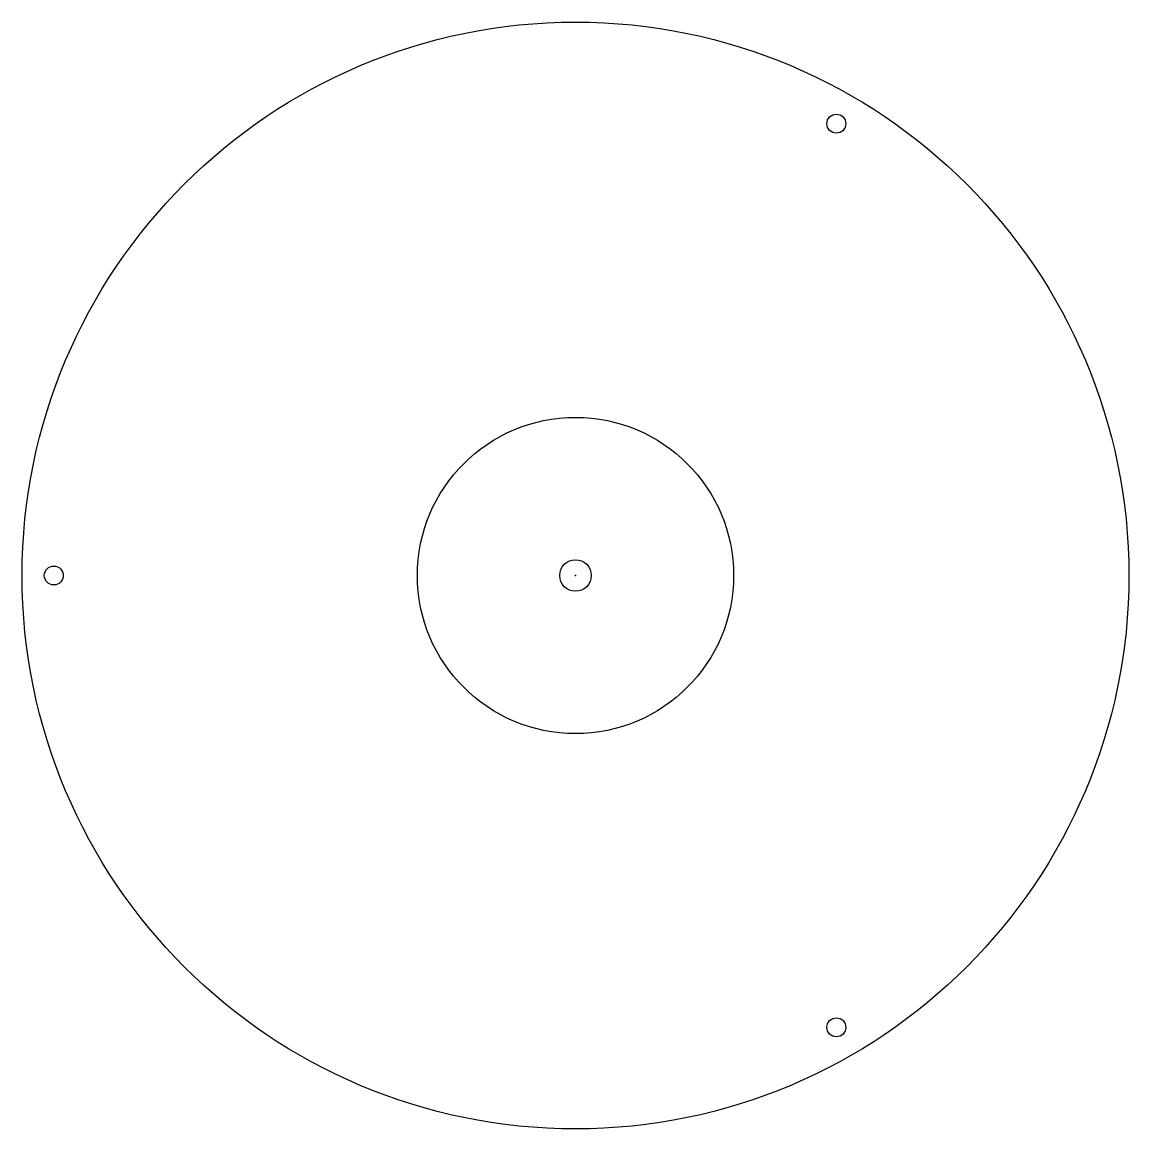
# Model space of a CAD drawing. Header units: millimetres. Extents: x -350 to 350, y -350 to 350.
import ezdxf

# ---------------------------------------------------------------- set-up
doc = ezdxf.new("R2010")
doc.units = ezdxf.units.MM
doc.header["$PDSIZE"] = -1

msp = doc.modelspace()

# ---------------------------------------------------------------- linework, layer by layer
at = {"color": 7, "linetype": 'Continuous'}
for centre, radius in [((0, 0), 350), ((165, 285.79), 6), ((0, 0), 100), ((0, 0), 10), ((-330, 0), 6), ((165, -285.79), 6)]:
    msp.add_circle(centre, radius, dxfattribs=at)
msp.add_point((0, 0), dxfattribs=at)
msp.add_point((0, 0), dxfattribs=at)

doc.saveas('drawing.dxf')
